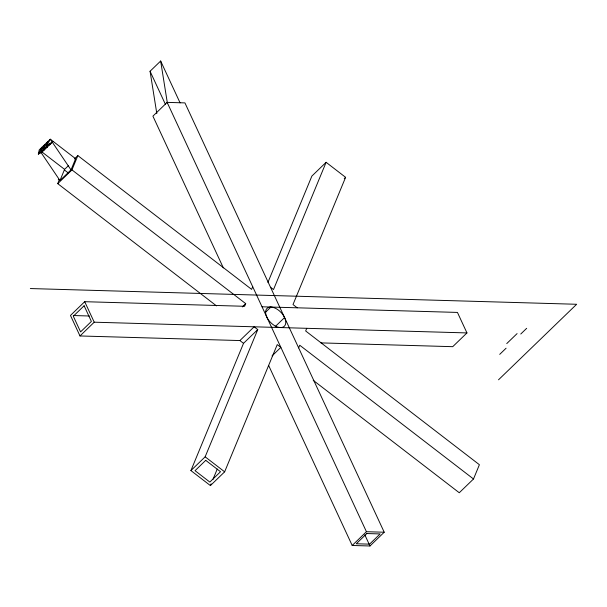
<?xml version="1.0" encoding="UTF-8"?>
<svg xmlns="http://www.w3.org/2000/svg" width="607" height="607" viewBox="0 0 607 607"><rect width="100%" height="100%" fill="white"/><g stroke="black" fill="none" stroke-linecap="round" stroke-linejoin="round"><path stroke-width="0.91" d="M71.011 169.884L50.29 139.208L39.25 149.883L38.317 154.132L44.804 149.368L41.079 151.462L44.766 144.542L43.841 148.798L50.328 144.034L46.602 146.128L47.528 141.879L43.841 148.798L47.566 146.697L41.079 151.462L42.004 147.213L38.317 154.132L42.042 152.031L53.082 141.363L46.602 146.128L50.29 139.208L75.625 158.715L71.011 169.884L59.972 180.552L58.318 179.285M216.502 305.875L57.733 183.648L59.463 179.452M68.485 165.62L64.585 169.383L59.972 180.552L40.806 152.182M57.733 183.648L71.967 169.892L77.863 155.62L251.617 289.372L252.709 286.716M71.967 169.892L245.714 303.644L244.621 306.292L84.707 301.694L70.473 315.45L79.995 335.959L239.902 340.557L243.521 343.342L190.917 470.584L210.409 485.585L224.643 471.829L277.247 344.594L280.866 347.379L272.057 355.892M267.922 282.399L311.877 176.076L326.111 162.312L345.603 177.32L293.006 304.555L297.225 307.81M326.111 162.312L273.514 289.554L270.494 287.232M190.917 470.584L205.151 456.828L257.755 329.586L254.136 326.801L239.902 340.557M210.409 485.585L211.13 483.847M212.936 479.484L217.26 469.029M298.652 347.887L299.744 345.239L473.498 478.991L459.264 492.747L313.227 380.331M306.747 328.311L305.647 330.967L479.401 464.719L473.498 478.991M156.811 113.532L150.066 71.254L160.658 61.019L180.089 102.879M74.479 158.897L77.863 155.62M268.628 365.422L352.197 545.473L369.982 545.981L384.216 532.225L184.93 102.894L167.145 102.386L152.911 116.142L223.353 267.899M79.995 335.959L94.229 322.196L466.958 332.924L457.443 312.423L262.027 306.793M344.252 178.633L345.603 177.32M242.322 306.922L245.714 303.644M265.555 312.241L270.919 307.051M243.521 343.342L257.755 329.586M275.183 326.634L284.577 317.56M466.958 332.924L452.723 346.68L320.951 342.894M506.746 343.585L517.088 333.592M499.713 354.367L506.079 348.221M520.76 334.025L526.671 328.311M498.514 379.807L576.65 304.274L30.35 288.553M352.197 545.473L366.431 531.717L384.216 532.225M46.602 146.128L51.709 142.698M73.31 315.534L89.396 315.997M42.042 152.031L64.585 169.383M64.38 169.952L68.128 172.836M205.151 456.828L224.643 471.829M167.145 102.386L366.431 531.717M150.066 71.254L165.529 104.579M364.807 534.835L369.982 545.981M84.707 301.694L94.229 322.196M160.658 61.019L167.403 103.289M84.115 305.761L73.31 316.209L80.587 331.885L91.391 321.437L84.115 305.761M205.735 460.349L195.044 470.683L209.832 482.064L220.523 471.73L205.735 460.349M366.84 533.545L356.271 543.766L369.572 544.145L380.141 533.932L366.84 533.545M266.792 317.051A12.428 7.238 46 0 0 284.251 326.308A12.428 7.238 46 0 0 276.003 308.553A12.428 7.238 46 0 0 266.792 317.051"/></g></svg>
